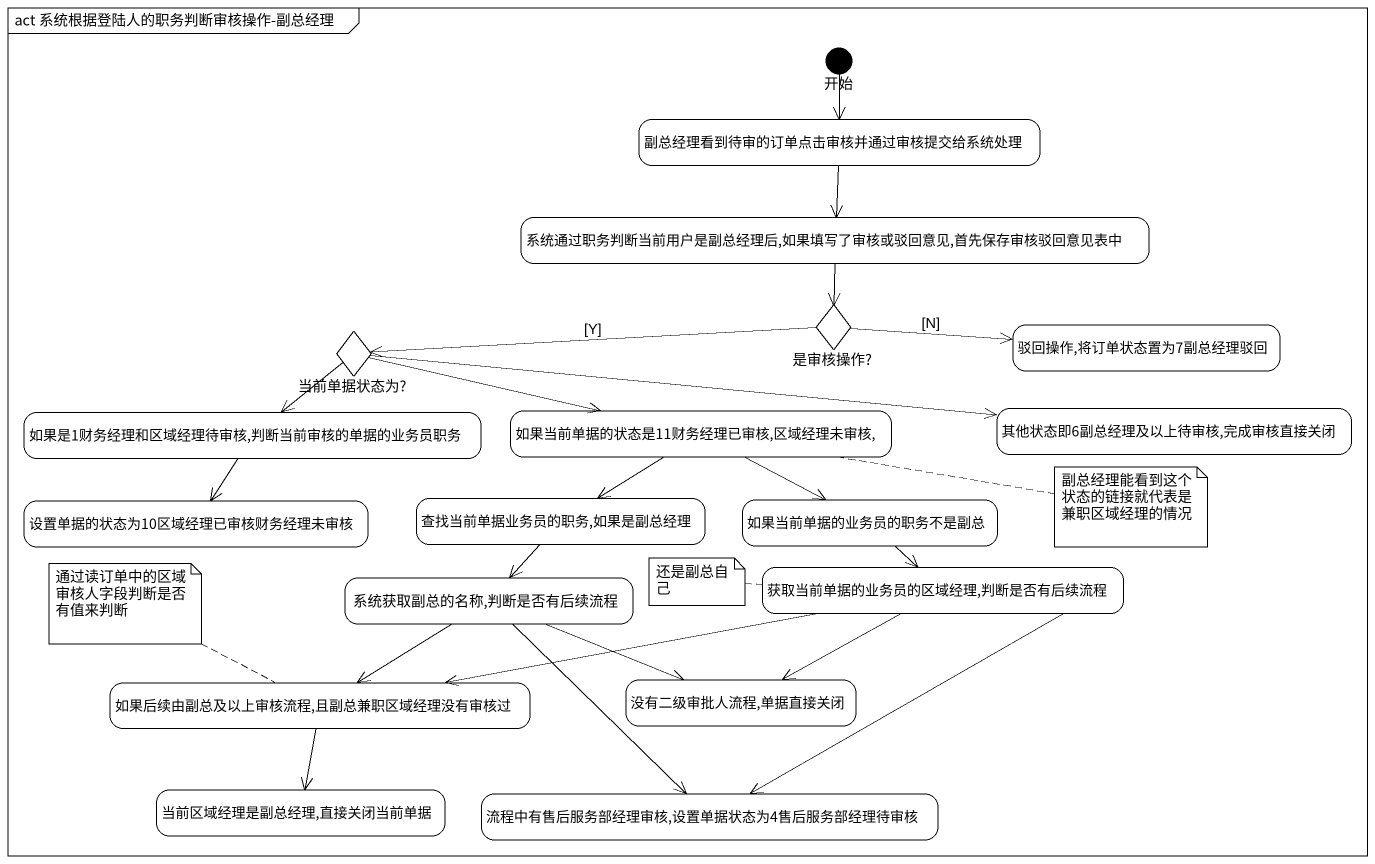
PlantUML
@startuml
mainframe act 系统根据登陆人的职务判断审核操作-副总经理
hide empty description
state 开始 <<start>>
state 副总经理看到待审的订单点击审核并通过审核提交给系统处理
state "系统通过职务判断当前用户是副总经理后,如果填写了审核或驳回意见,首先保存审核驳回意见表中" as 系统通过职务判断当前用户是副总经理后
state "当前单据状态为?" as 当前单据状态为 <<choice>>
state "是审核操作?" as 是审核操作 <<choice>>
state "驳回操作,将订单状态置为7副总经理驳回" as 驳回操作_将订单状态置为7副总经理驳回
state "如果是1财务经理和区域经理待审核,判断当前审核的单据的业务员职务" as 如果是1财务经理和区域经理待审核
state "如果当前单据的状态是11财务经理已审核,区域经理未审核," as 如果当前单据的状态是11财务经理已审核_区域经理未审核
state "其他状态即6副总经理及以上待审核,完成审核直接关闭" as 其他状态即6副总经理及以上待审核_完成审核直接关闭
state 设置单据的状态为10区域经理已审核财务经理未审核
state "查找当前单据业务员的职务,如果是副总经理" as 查找当前单据业务员的职务_如果是副总经理
state 如果当前单据的业务员的职务不是副总
state "系统获取副总的名称,判断是否有后续流程" as 系统获取副总的名称_判断是否有后续流程
state "获取当前单据的业务员的区域经理,判断是否有后续流程" as 获取当前单据的业务员的区域经理_判断是否有后续流程
state "如果后续由副总及以上审核流程,且副总兼职区域经理没有审核过" as 如果后续由副总及以上审核流程
state "没有二级审批人流程,单据直接关闭" as 没有二级审批人流程_单据直接关闭
state "当前区域经理是副总经理,直接关闭当前单据" as 当前区域经理是副总经理_直接关闭当前单据
state "流程中有售后服务部经理审核,设置单据状态为4售后服务部经理待审核" as 流程中有售后服务部经理审核
开始 --> 副总经理看到待审的订单点击审核并通过审核提交给系统处理
副总经理看到待审的订单点击审核并通过审核提交给系统处理 --> 系统通过职务判断当前用户是副总经理后
系统通过职务判断当前用户是副总经理后 --> 是审核操作
当前单据状态为 --> 如果是1财务经理和区域经理待审核
当前单据状态为 -right-> 如果当前单据的状态是11财务经理已审核_区域经理未审核
当前单据状态为 -right-> 其他状态即6副总经理及以上待审核_完成审核直接关闭
是审核操作 -left-> 当前单据状态为 : [Y]
是审核操作 -right-> 驳回操作_将订单状态置为7副总经理驳回 : [N]
如果是1财务经理和区域经理待审核 --> 设置单据的状态为10区域经理已审核财务经理未审核
如果当前单据的状态是11财务经理已审核_区域经理未审核 --> 查找当前单据业务员的职务_如果是副总经理
如果当前单据的状态是11财务经理已审核_区域经理未审核 -right-> 如果当前单据的业务员的职务不是副总
查找当前单据业务员的职务_如果是副总经理 --> 系统获取副总的名称_判断是否有后续流程
如果当前单据的业务员的职务不是副总 --> 获取当前单据的业务员的区域经理_判断是否有后续流程
系统获取副总的名称_判断是否有后续流程 --> 如果后续由副总及以上审核流程
系统获取副总的名称_判断是否有后续流程 -right-> 没有二级审批人流程_单据直接关闭
系统获取副总的名称_判断是否有后续流程 --> 流程中有售后服务部经理审核
获取当前单据的业务员的区域经理_判断是否有后续流程 -left-> 如果后续由副总及以上审核流程
获取当前单据的业务员的区域经理_判断是否有后续流程 -left-> 没有二级审批人流程_单据直接关闭
获取当前单据的业务员的区域经理_判断是否有后续流程 --> 流程中有售后服务部经理审核
如果后续由副总及以上审核流程 --> 当前区域经理是副总经理_直接关闭当前单据
note right of 如果当前单据的状态是11财务经理已审核_区域经理未审核 : 副总经理能看到这个状态的链接就代表是兼职区域经理的情况
note left of 如果后续由副总及以上审核流程 : 通过读订单中的区域审核人字段判断是否有值来判断
note left of 获取当前单据的业务员的区域经理_判断是否有后续流程 : 还是副总自己
@enduml
